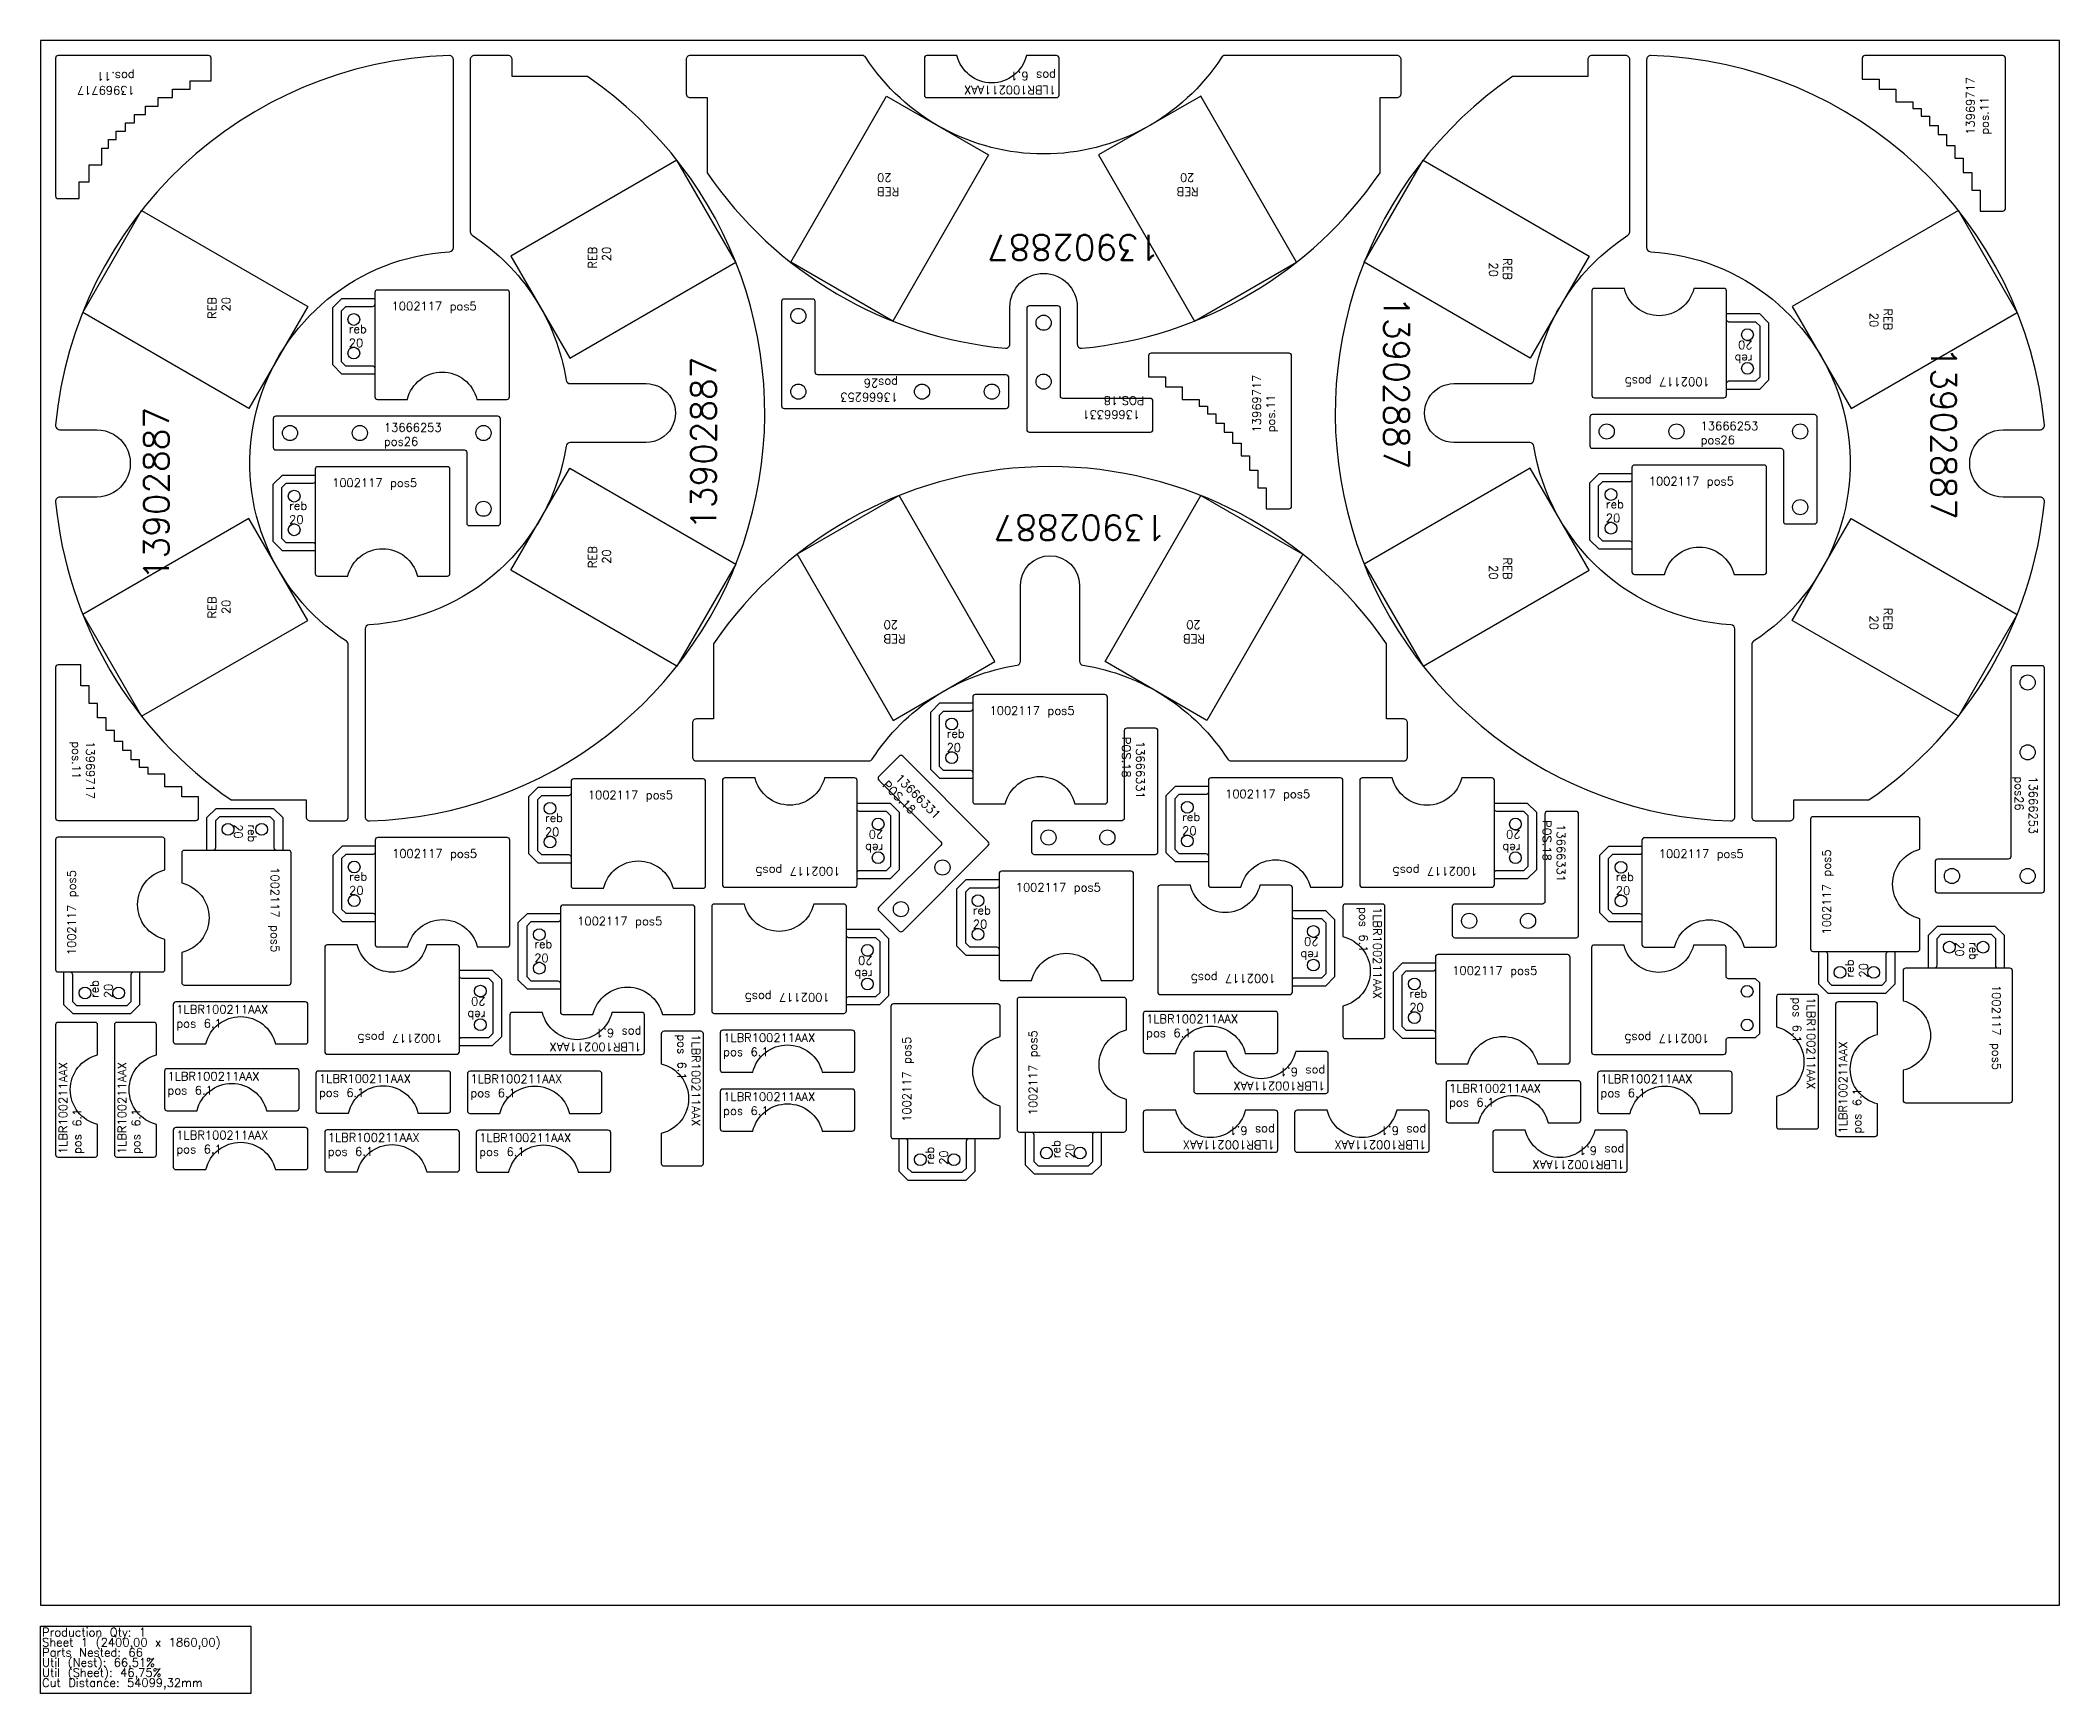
# Model space of a CAD drawing. Header units: millimetres. Extents: x 0 to 2400, y -105 to 1860.
import ezdxf

# ---------------------------------------------------------------- set-up
doc = ezdxf.new("R2010")
doc.units = ezdxf.units.MM
for name, color, linetype in [('1002117', 7, 'Continuous'), ('13666253v0', 7, 'Continuous'), ('13666331v0', 7, 'Continuous'), ('13902887', 7, 'Continuous'), ('13969717', 7, 'Continuous'), ('1LBR100211AAX', 7, 'Continuous'), ('Rebaixo', 6, 'Continuous'), ('sheet', 24, 'Continuous'), ('Stats', 7, 'Continuous'), ('Texto', 7, 'Continuous')]:
    doc.layers.add(name, color=color, linetype=linetype)
doc.styles.get("Standard").update_dxf_attribs({"font": 'txt.shx'})

msp = doc.modelspace()

# ---------------------------------------------------------------- linework, layer by layer
at = {"layer": '1002117', "color": 3}
for points in [[(554.5, 1433.3, 0.414214), (557.5, 1436.3), (557.5, 1560.3, 0.414214), (554.5, 1563.3), (400.5, 1563.3, 0.414214), (397.5, 1560.3), (397.5, 1546.3, -0.414214), (394.5, 1543.3), (362.5, 1543.3), (357.5, 1538.3), (357.5, 1478.3), (362.5, 1473.3), (394.5, 1473.3, -0.414214), (397.5, 1470.3), (397.5, 1436.3, 0.414214), (400.5, 1433.3), (436.2, 1433.3, -0.786796), (518.8, 1433.3)], [(1847, 1565.2, 0.414214), (1844, 1562.2), (1844, 1438.2, 0.414214), (1847, 1435.2), (2001, 1435.2, 0.414214), (2004, 1438.2), (2004, 1452.2, -0.414214), (2007, 1455.2), (2039, 1455.2), (2044, 1460.2), (2044, 1520.2), (2039, 1525.2), (2007, 1525.2, -0.414214), (2004, 1528.2), (2004, 1562.2, 0.414214), (2001, 1565.2), (1965.3, 1565.2, -0.786796), (1882.7, 1565.2)], [(483.7, 1223.3, 0.414214), (486.7, 1226.3), (486.7, 1350.3, 0.414214), (483.7, 1353.3), (329.7, 1353.3, 0.414214), (326.7, 1350.3), (326.7, 1336.3, -0.414214), (323.7, 1333.3), (291.7, 1333.3), (286.7, 1328.3), (286.7, 1268.3), (291.7, 1263.3), (323.7, 1263.3, -0.414214), (326.7, 1260.3), (326.7, 1226.3, 0.414214), (329.7, 1223.3), (365.4, 1223.3, -0.786796), (448.1, 1223.3)], [(2048.7, 1225.2, 0.414214), (2051.7, 1228.2), (2051.7, 1352.2, 0.414214), (2048.7, 1355.2), (1894.7, 1355.2, 0.414214), (1891.7, 1352.2), (1891.7, 1338.2, -0.414214), (1888.7, 1335.2), (1856.7, 1335.2), (1851.7, 1330.2), (1851.7, 1270.2), (1856.7, 1265.2), (1888.7, 1265.2, -0.414214), (1891.7, 1262.2), (1891.7, 1228.2, 0.414214), (1894.7, 1225.2), (1930.4, 1225.2, -0.786796), (2013, 1225.2)], [(1265.2, 952.5, 0.414214), (1268.2, 955.5), (1268.2, 1079.5, 0.414214), (1265.2, 1082.5), (1111.2, 1082.5, 0.414214), (1108.2, 1079.5), (1108.2, 1065.5, -0.414214), (1105.2, 1062.5), (1073.2, 1062.5), (1068.2, 1057.5), (1068.2, 997.5), (1073.2, 992.5), (1105.2, 992.5, -0.414214), (1108.2, 989.5), (1108.2, 955.5, 0.414214), (1111.2, 952.5), (1146.8, 952.5, -0.786796), (1229.5, 952.5)], [(787.7, 852.2, 0.414214), (790.7, 855.2), (790.7, 979.2, 0.414214), (787.7, 982.2), (633.7, 982.2, 0.414214), (630.7, 979.2), (630.7, 965.2, -0.414214), (627.7, 962.2), (595.7, 962.2), (590.7, 957.2), (590.7, 897.2), (595.7, 892.2), (627.7, 892.2, -0.414214), (630.7, 889.2), (630.7, 855.2, 0.414214), (633.7, 852.2), (669.4, 852.2, -0.786796), (752, 852.2)], [(813.7, 983.5, 0.414214), (810.7, 980.5), (810.7, 856.5, 0.414214), (813.7, 853.5), (967.7, 853.5, 0.414214), (970.7, 856.5), (970.7, 870.5, -0.414214), (973.7, 873.5), (1005.7, 873.5), (1010.7, 878.5), (1010.7, 938.5), (1005.7, 943.5), (973.7, 943.5, -0.414214), (970.7, 946.5), (970.7, 980.5, 0.414214), (967.7, 983.5), (932, 983.5, -0.786796), (849.4, 983.5)], [(1545.2, 853.5, 0.414214), (1548.2, 856.5), (1548.2, 980.5, 0.414214), (1545.2, 983.5), (1391.2, 983.5, 0.414214), (1388.2, 980.5), (1388.2, 966.5, -0.414214), (1385.2, 963.5), (1353.2, 963.5), (1348.2, 958.5), (1348.2, 898.5), (1353.2, 893.5), (1385.2, 893.5, -0.414214), (1388.2, 890.5), (1388.2, 856.5, 0.414214), (1391.2, 853.5), (1426.8, 853.5, -0.786796), (1509.5, 853.5)], [(1571.2, 983.5, 0.414214), (1568.2, 980.5), (1568.2, 856.5, 0.414214), (1571.2, 853.5), (1725.2, 853.5, 0.414214), (1728.2, 856.5), (1728.2, 870.5, -0.414214), (1731.2, 873.5), (1763.2, 873.5), (1768.2, 878.5), (1768.2, 938.5), (1763.2, 943.5), (1731.2, 943.5, -0.414214), (1728.2, 946.5), (1728.2, 980.5, 0.414214), (1725.2, 983.5), (1689.5, 983.5, -0.786796), (1606.8, 983.5)], [(168, 740.2, 0.414214), (171, 737.2), (295, 737.2, 0.414214), (298, 740.2), (298, 894.2, 0.414214), (295, 897.2), (281, 897.2, -0.414214), (278, 900.2), (278, 932.2), (273, 937.2), (213, 937.2), (208, 932.2), (208, 900.2, -0.414214), (205, 897.2), (171, 897.2, 0.414214), (168, 894.2), (168, 858.5, -0.786796), (168, 775.9)], [(2234, 934.2, 0.414214), (2231, 937.2), (2107, 937.2, 0.414214), (2104, 934.2), (2104, 780.2, 0.414214), (2107, 777.2), (2121, 777.2, -0.414214), (2124, 774.2), (2124, 742.2), (2129, 737.2), (2189, 737.2), (2194, 742.2), (2194, 774.2, -0.414214), (2197, 777.2), (2231, 777.2, 0.414214), (2234, 780.2), (2234, 815.9, -0.786796), (2234, 898.5)], [(148, 909.8, 0.414214), (145, 912.8), (21, 912.8, 0.414214), (18, 909.8), (18, 755.8, 0.414214), (21, 752.8), (35, 752.8, -0.414214), (38, 749.8), (38, 717.8), (43, 712.8), (103, 712.8), (108, 717.8), (108, 749.8, -0.414214), (111, 752.8), (145, 752.8, 0.414214), (148, 755.8), (148, 791.5, -0.786796), (148, 874.1)], [(555, 782.5, 0.414214), (558, 785.5), (558, 909.5, 0.414214), (555, 912.5), (401, 912.5, 0.414214), (398, 909.5), (398, 895.5, -0.414214), (395, 892.5), (363, 892.5), (358, 887.5), (358, 827.5), (363, 822.5), (395, 822.5, -0.414214), (398, 819.5), (398, 785.5, 0.414214), (401, 782.5), (436.7, 782.5, -0.786796), (519.3, 782.5)], [(2060.6, 782.2, 0.414214), (2063.6, 785.2), (2063.6, 909.2, 0.414214), (2060.6, 912.2), (1906.6, 912.2, 0.414214), (1903.6, 909.2), (1903.6, 895.2, -0.414214), (1900.6, 892.2), (1868.6, 892.2), (1863.6, 887.2), (1863.6, 827.2), (1868.6, 822.2), (1900.6, 822.2, -0.414214), (1903.6, 819.2), (1903.6, 785.2, 0.414214), (1906.6, 782.2), (1942.3, 782.2, -0.786796), (2024.9, 782.2)], [(1296.4, 742.5, 0.414214), (1299.4, 745.5), (1299.4, 869.5, 0.414214), (1296.4, 872.5), (1142.4, 872.5, 0.414214), (1139.4, 869.5), (1139.4, 855.5, -0.414214), (1136.4, 852.5), (1104.4, 852.5), (1099.4, 847.5), (1099.4, 787.5), (1104.4, 782.5), (1136.4, 782.5, -0.414214), (1139.4, 779.5), (1139.4, 745.5, 0.414214), (1142.4, 742.5), (1178.1, 742.5, -0.786796), (1260.7, 742.5)], [(1331.1, 855.9, 0.414214), (1328.1, 852.9), (1328.1, 728.9, 0.414214), (1331.1, 725.9), (1485.1, 725.9, 0.414214), (1488.1, 728.9), (1488.1, 742.9, -0.414214), (1491.1, 745.9), (1523.1, 745.9), (1528.1, 750.9), (1528.1, 810.9), (1523.1, 815.9), (1491.1, 815.9, -0.414214), (1488.1, 818.9), (1488.1, 852.9, 0.414214), (1485.1, 855.9), (1449.5, 855.9, -0.786796), (1366.8, 855.9)], [(775, 702.2, 0.414214), (778, 705.2), (778, 829.2, 0.414214), (775, 832.2), (621, 832.2, 0.414214), (618, 829.2), (618, 815.2, -0.414214), (615, 812.2), (583, 812.2), (578, 807.2), (578, 747.2), (583, 742.2), (615, 742.2, -0.414214), (618, 739.2), (618, 705.2, 0.414214), (621, 702.2), (656.7, 702.2, -0.786796), (739.3, 702.2)], [(801, 833.5, 0.414214), (798, 830.5), (798, 706.5, 0.414214), (801, 703.5), (955, 703.5, 0.414214), (958, 706.5), (958, 720.5, -0.414214), (961, 723.5), (993, 723.5), (998, 728.5), (998, 788.5), (993, 793.5), (961, 793.5, -0.414214), (958, 796.5), (958, 830.5, 0.414214), (955, 833.5), (919.3, 833.5, -0.786796), (836.7, 833.5)], [(2214, 600.2, 0.414214), (2217, 597.2), (2341, 597.2, 0.414214), (2344, 600.2), (2344, 754.2, 0.414214), (2341, 757.2), (2327, 757.2, -0.414214), (2324, 760.2), (2324, 792.2), (2319, 797.2), (2259, 797.2), (2254, 792.2), (2254, 760.2, -0.414214), (2251, 757.2), (2217, 757.2, 0.414214), (2214, 754.2), (2214, 718.5, -0.786796), (2214, 635.9)], [(341, 785, 0.414214), (338, 782), (338, 658, 0.414214), (341, 655), (495, 655, 0.414214), (498, 658), (498, 672, -0.414214), (501, 675), (533, 675), (538, 680), (538, 740), (533, 745), (501, 745, -0.414214), (498, 748), (498, 782, 0.414214), (495, 785), (459.3, 785, -0.786796), (376.7, 785)], [(1815.1, 643.5, 0.414214), (1818.1, 646.5), (1818.1, 770.5, 0.414214), (1815.1, 773.5), (1661.1, 773.5, 0.414214), (1658.1, 770.5), (1658.1, 756.5, -0.414214), (1655.1, 753.5), (1623.1, 753.5), (1618.1, 748.5), (1618.1, 688.5), (1623.1, 683.5), (1655.1, 683.5, -0.414214), (1658.1, 680.5), (1658.1, 646.5, 0.414214), (1661.1, 643.5), (1696.8, 643.5, -0.786796), (1779.5, 643.5)], [(1846.6, 784.7, 0.414214), (1843.6, 781.7), (1843.6, 657.7, 0.414214), (1846.6, 654.7), (2000.6, 654.7, 0.414214), (2003.6, 657.7), (2003.6, 671.7, -0.414214), (2006.6, 674.7), (2038.6, 674.7), (2043.6, 679.7), (2043.6, 739.7), (2038.6, 744.7), (2006.6, 744.7, -0.414214), (2003.6, 747.7), (2003.6, 781.7, 0.414214), (2000.6, 784.7), (1964.9, 784.7, -0.786796), (1882.3, 784.7)], [(1290.8, 719.5, 0.414214), (1287.8, 722.5), (1163.8, 722.5, 0.414214), (1160.8, 719.5), (1160.8, 565.5, 0.414214), (1163.8, 562.5), (1177.8, 562.5, -0.414214), (1180.8, 559.5), (1180.8, 527.5), (1185.8, 522.5), (1245.8, 522.5), (1250.8, 527.5), (1250.8, 559.5, -0.414214), (1253.8, 562.5), (1287.8, 562.5, 0.414214), (1290.8, 565.5), (1290.8, 601.2, -0.786796), (1290.8, 683.8)], [(1140.8, 711.7, 0.414214), (1137.8, 714.7), (1013.8, 714.7, 0.414214), (1010.8, 711.7), (1010.8, 557.7, 0.414214), (1013.8, 554.7), (1027.8, 554.7, -0.414214), (1030.8, 551.7), (1030.8, 519.7), (1035.8, 514.7), (1095.8, 514.7), (1100.8, 519.7), (1100.8, 551.7, -0.414214), (1103.8, 554.7), (1137.8, 554.7, 0.414214), (1140.8, 557.7), (1140.8, 593.4, -0.786796), (1140.8, 676)]]:
    msp.add_lwpolyline(points, format="xyb", close=True, dxfattribs=at)
for centre in [(372.5, 1528.3), (2029, 1510.2), (372.5, 1488.3), (2029, 1470.2), (301.7, 1318.3), (1866.7, 1320.2), (301.7, 1278.3), (1866.7, 1280.2), (1083.2, 1047.5), (1083.2, 1007.5), (605.7, 947.2), (1363.2, 948.5), (223, 922.2), (263, 922.2), (605.7, 907.2), (995.7, 928.5), (1363.2, 908.5), (1753.2, 928.5), (995.7, 888.5), (1753.2, 888.5), (373, 877.5), (1878.6, 877.2), (373, 837.5), (1114.4, 837.5), (1878.6, 837.2), (593, 797.2), (1114.4, 797.5), (1513.1, 800.9), (983, 778.5), (2269, 782.2), (2309, 782.2), (593, 757.2), (983, 738.5), (1513.1, 760.9), (1633.1, 738.5), (2139, 752.2), (2179, 752.2), (53, 727.8), (93, 727.8), (523, 730), (2028.6, 729.7), (523, 690), (1633.1, 698.5), (2028.6, 689.7), (1045.8, 529.7), (1085.8, 529.7), (1195.8, 537.5), (1235.8, 537.5)]:
    msp.add_circle(centre, 7, dxfattribs=at)
at = {"layer": '13666253v0', "color": 2}
for points in [[(923.9, 1462.5, -0.414214), (920.9, 1465.5), (920.9, 1549.5, 0.414214), (917.9, 1552.5), (883.9, 1552.5, 0.414214), (880.9, 1549.5), (880.9, 1425.5, 0.414214), (883.9, 1422.5), (1147.9, 1422.5, 0.414214), (1150.9, 1425.5), (1150.9, 1459.5, 0.414214), (1147.9, 1462.5)], [(503.7, 1373.3, -0.414214), (506.7, 1370.3), (506.7, 1286.3, 0.414214), (509.7, 1283.3), (543.7, 1283.3, 0.414214), (546.7, 1286.3), (546.7, 1410.3, 0.414214), (543.7, 1413.3), (279.7, 1413.3, 0.414214), (276.7, 1410.3), (276.7, 1376.3, 0.414214), (279.7, 1373.3)], [(2068.7, 1375.2, -0.414214), (2071.7, 1372.2), (2071.7, 1288.2, 0.414214), (2074.7, 1285.2), (2108.7, 1285.2, 0.414214), (2111.7, 1288.2), (2111.7, 1412.2, 0.414214), (2108.7, 1415.2), (1844.7, 1415.2, 0.414214), (1841.7, 1412.2), (1841.7, 1378.2, 0.414214), (1844.7, 1375.2)], [(2342, 889.8, -0.414214), (2339, 886.8), (2255, 886.8, 0.414214), (2252, 883.8), (2252, 849.8, 0.414214), (2255, 846.8), (2379, 846.8, 0.414214), (2382, 849.8), (2382, 1113.8, 0.414214), (2379, 1116.8), (2345, 1116.8, 0.414214), (2342, 1113.8)]]:
    msp.add_lwpolyline(points, format="xyb", close=True, dxfattribs=at)
for centre in [(900.9, 1532.5), (900.9, 1442.5), (1047.9, 1442.5), (1130.9, 1442.5), (296.7, 1393.3), (379.7, 1393.3), (526.7, 1393.3), (1861.7, 1395.2), (1944.7, 1395.2), (2091.7, 1395.2), (526.7, 1303.3), (2091.7, 1305.2), (2362, 1096.8), (2362, 1013.8), (2272, 866.8), (2362, 866.8)]:
    msp.add_circle(centre, 9, dxfattribs=at)
at = {"layer": '13666331v0', "color": 2}
for points in [[(1322.4, 1397.4), (1322.4, 1431.4, 0.414214), (1319.4, 1434.4), (1215.4, 1434.4, -0.414214), (1212.4, 1437.4), (1212.4, 1541.4, 0.414214), (1209.4, 1544.4), (1175.4, 1544.4, 0.414214), (1172.4, 1541.4), (1172.4, 1397.4, 0.414214), (1175.4, 1394.4), (1319.4, 1394.4, 0.414214)], [(1325.2, 1042.5), (1291.2, 1042.5, 0.414214), (1288.2, 1039.5), (1288.2, 935.5, -0.414214), (1285.2, 932.5), (1181.2, 932.5, 0.414214), (1178.2, 929.5), (1178.2, 895.5, 0.414214), (1181.2, 892.5), (1325.2, 892.5, 0.414214), (1328.2, 895.5), (1328.2, 1039.5, 0.414214)], [(1020.7, 1009.2), (996.6, 985.1, 0.414214), (996.6, 980.9), (1070.2, 907.3, -0.414214), (1070.2, 903.1), (996.6, 829.6, 0.414214), (996.6, 825.3), (1020.7, 801.3, 0.414214), (1024.9, 801.3), (1126.7, 903.1, 0.414214), (1126.7, 907.3), (1024.9, 1009.2, 0.414214)], [(1825.2, 943.5), (1791.2, 943.5, 0.414214), (1788.2, 940.5), (1788.2, 836.5, -0.414214), (1785.2, 833.5), (1681.2, 833.5, 0.414214), (1678.2, 830.5), (1678.2, 796.5, 0.414214), (1681.2, 793.5), (1825.2, 793.5, 0.414214), (1828.2, 796.5), (1828.2, 940.5, 0.414214)]]:
    msp.add_lwpolyline(points, format="xyb", close=True, dxfattribs=at)
for centre in [(1192.4, 1524.4), (1192.4, 1454.4), (1198.2, 912.5), (1268.2, 912.5), (1072.3, 876.9), (1022.8, 827.4), (1698.2, 813.5), (1768.2, 813.5)]:
    msp.add_circle(centre, 9, dxfattribs=at)
at = {"layer": '13902887', "color": 6}
for points in [[(360.9, 932.2, 0.414214), (365.9, 937.2), (365.9, 1141.7, 0.253933), (363.7, 1145.9, -0.724189), (486.2, 1608.8, 0.397211), (490.9, 1613.8), (490.9, 1837, 0.423398), (485.8, 1842, 0.378017), (18.1, 1402.7, 0.441988), (23.1, 1397.2), (66.9, 1397.2, -1.000001), (66.9, 1317.2), (23.1, 1317.2, 0.441988), (18.1, 1311.7, 0.222533), (226.7, 957.2), (315.9, 957.2), (315.9, 937.2, 0.414214), (320.9, 932.2)], [(513.2, 1628.3, -0.212733), (624.9, 1456.2, 0.369147), (629.8, 1452), (719.9, 1452, -1.000004), (719.9, 1382), (629.8, 1382, 0.369147), (624.9, 1377.8, -0.352646), (390.7, 1165.4, 0.397211), (385.9, 1160.4), (385.9, 937.2, 0.423398), (391.1, 932.2, 0.725021), (650.2, 1817), (560.9, 1817), (560.9, 1837, 0.414214), (555.9, 1842), (515.9, 1842, 0.414214), (510.9, 1837), (510.9, 1632.5, 0.253933)], [(1152.4, 1543, -0.999998), (1232.4, 1543), (1232.4, 1499.1, 0.441988), (1237.9, 1494.1, 0.222533), (1592.4, 1702.7), (1592.4, 1792), (1612.4, 1792, 0.414214), (1617.4, 1797), (1617.4, 1837, 0.414214), (1612.4, 1842), (1408, 1842, 0.253933), (1403.8, 1839.7, -0.542872), (981.1, 1839.7, 0.253933), (976.9, 1842), (772.4, 1842, 0.414214), (767.4, 1837), (767.4, 1797, 0.414214), (772.4, 1792), (792.4, 1792), (792.4, 1702.7, 0.222533), (1147, 1494.1, 0.441988), (1152.4, 1499.1)], [(1886.8, 1628.3, 0.253933), (1889.1, 1632.5), (1889.1, 1837, 0.414214), (1884.1, 1842), (1844.1, 1842, 0.414214), (1839.1, 1837), (1839.1, 1817), (1749.8, 1817, 0.725021), (2008.9, 932.2, 0.423398), (2014.1, 937.2), (2014.1, 1160.4, 0.397211), (2009.3, 1165.4, -0.352646), (1775.1, 1377.8, 0.369147), (1770.2, 1382), (1680.1, 1382, -1.000001), (1680.1, 1452), (1770.2, 1452, 0.369147), (1775.1, 1456.2, -0.212733)], [(2039.1, 932.2), (2079.1, 932.2, 0.414214), (2084.1, 937.2), (2084.1, 957.2), (2173.3, 957.2, 0.222533), (2381.9, 1311.7, 0.441988), (2376.9, 1317.2), (2333.1, 1317.2, -1.000003), (2333.1, 1397.2), (2376.9, 1397.2, 0.441988), (2381.9, 1402.7, 0.378017), (1914.2, 1842, 0.423398), (1909.1, 1837), (1909.1, 1613.8, 0.397211), (1913.8, 1608.8, -0.724189), (2036.3, 1145.9, 0.253933), (2034.1, 1141.7), (2034.1, 937.2, 0.414214)], [(1239.2, 1117.4, -0.212733), (1411.3, 1005.7, 0.253933), (1415.5, 1003.5), (1620, 1003.5, 0.414214), (1625, 1008.5), (1625, 1048.5, 0.414214), (1620, 1053.5), (1600, 1053.5), (1600, 1142.7, 0.526821), (800, 1142.7), (800, 1053.5), (780, 1053.5, 0.414214), (775, 1048.5), (775, 1008.5, 0.414214), (780, 1003.5), (984.5, 1003.5, 0.253933), (988.7, 1005.7, -0.212733), (1160.8, 1117.4, 0.369147), (1165, 1122.3), (1165, 1212.5, -0.999998), (1235, 1212.5), (1235, 1122.3, 0.369147)]]:
    msp.add_lwpolyline(points, format="xyb", close=True, dxfattribs=at)
at = {"layer": '13969717', "color": 2}
for points in [[(203, 1839, 0.414214), (200, 1842), (21, 1842, 0.414214), (18, 1839), (18, 1675, 0.414214), (21, 1672), (46, 1672), (46, 1692), (58, 1692), (58, 1712), (73, 1712), (73, 1732), (81, 1732), (81, 1742), (90, 1742), (90, 1752), (101, 1752), (101, 1762), (112, 1762), (112, 1772), (125, 1772), (125, 1782), (140, 1782), (140, 1792), (157, 1792), (157, 1802), (178, 1802), (178, 1812), (203, 1812)], [(2332.5, 1657, 0.414214), (2335.5, 1660), (2335.5, 1839, 0.414214), (2332.5, 1842), (2168.5, 1842, 0.414214), (2165.5, 1839), (2165.5, 1814), (2185.5, 1814), (2185.5, 1802), (2205.5, 1802), (2205.5, 1787), (2225.5, 1787), (2225.5, 1779), (2235.5, 1779), (2235.5, 1770), (2245.5, 1770), (2245.5, 1759), (2255.5, 1759), (2255.5, 1748), (2265.5, 1748), (2265.5, 1735), (2275.5, 1735), (2275.5, 1720), (2285.5, 1720), (2285.5, 1703), (2295.5, 1703), (2295.5, 1682), (2305.5, 1682), (2305.5, 1657)], [(1484.1, 1303.2, 0.414214), (1487.1, 1306.2), (1487.1, 1485.2, 0.414214), (1484.1, 1488.2), (1320.1, 1488.2, 0.414214), (1317.1, 1485.2), (1317.1, 1460.2), (1337.1, 1460.2), (1337.1, 1448.2), (1357.1, 1448.2), (1357.1, 1433.2), (1377.1, 1433.2), (1377.1, 1425.2), (1387.1, 1425.2), (1387.1, 1416.2), (1397.1, 1416.2), (1397.1, 1405.2), (1407.1, 1405.2), (1407.1, 1394.2), (1417.1, 1394.2), (1417.1, 1381.2), (1427.1, 1381.2), (1427.1, 1366.2), (1437.1, 1366.2), (1437.1, 1349.2), (1447.1, 1349.2), (1447.1, 1328.2), (1457.1, 1328.2), (1457.1, 1303.2)], [(21, 1117.8, 0.414214), (18, 1114.8), (18, 935.8, 0.414214), (21, 932.8), (185, 932.8, 0.414214), (188, 935.8), (188, 960.8), (168, 960.8), (168, 972.8), (148, 972.8), (148, 987.8), (128, 987.8), (128, 995.8), (118, 995.8), (118, 1004.8), (108, 1004.8), (108, 1015.8), (98, 1015.8), (98, 1026.8), (88, 1026.8), (88, 1039.8), (78, 1039.8), (78, 1054.8), (68, 1054.8), (68, 1071.8), (58, 1071.8), (58, 1092.8), (48, 1092.8), (48, 1117.8)]]:
    msp.add_lwpolyline(points, format="xyb", close=True, dxfattribs=at)
at = {"layer": '1LBR100211AAX', "color": 2}
for points in [[(1210.7, 1795), (1210.7, 1839, 0.414214), (1207.7, 1842), (1172, 1842, -0.786796), (1089.4, 1842), (1053.7, 1842, 0.414214), (1050.7, 1839), (1050.7, 1795, 0.414214), (1053.7, 1792), (1207.7, 1792, 0.414214)], [(1595.1, 833.5), (1551.1, 833.5, 0.414214), (1548.1, 830.5), (1548.1, 794.8, -0.786796), (1548.1, 712.2), (1548.1, 676.5, 0.414214), (1551.1, 673.5), (1595.1, 673.5, 0.414214), (1598.1, 676.5), (1598.1, 830.5, 0.414214)], [(2110.6, 726.1), (2066.6, 726.1, 0.414214), (2063.6, 723.1), (2063.6, 687.4, -0.786796), (2063.6, 604.8), (2063.6, 569.1, 0.414214), (2066.6, 566.1), (2110.6, 566.1, 0.414214), (2113.6, 569.1), (2113.6, 723.1, 0.414214)], [(158, 714.2), (158, 670.2, 0.414214), (161, 667.2), (196.7, 667.2, -0.786796), (279.3, 667.2), (315, 667.2, 0.414214), (318, 670.2), (318, 714.2, 0.414214), (315, 717.2), (161, 717.2, 0.414214)], [(718, 657.7), (718, 701.7, 0.414214), (715, 704.7), (679.3, 704.7, -0.786796), (596.7, 704.7), (561, 704.7, 0.414214), (558, 701.7), (558, 657.7, 0.414214), (561, 654.7), (715, 654.7, 0.414214)], [(1310.8, 702.9), (1310.8, 658.9, 0.414214), (1313.8, 655.9), (1349.5, 655.9, -0.786796), (1432.1, 655.9), (1467.8, 655.9, 0.414214), (1470.8, 658.9), (1470.8, 702.9, 0.414214), (1467.8, 705.9), (1313.8, 705.9, 0.414214)], [(2136.6, 557.2), (2180.6, 557.2, 0.414214), (2183.6, 560.2), (2183.6, 595.9, -0.786796), (2183.6, 678.5), (2183.6, 714.2, 0.414214), (2180.6, 717.2), (2136.6, 717.2, 0.414214), (2133.6, 714.2), (2133.6, 560.2, 0.414214)], [(21, 532.8), (65, 532.8, 0.414214), (68, 535.8), (68, 571.5, -0.786796), (68, 654.1), (68, 689.8, 0.414214), (65, 692.8), (21, 692.8, 0.414214), (18, 689.8), (18, 535.8, 0.414214)], [(91, 532.8), (135, 532.8, 0.414214), (138, 535.8), (138, 571.5, -0.786796), (138, 654.1), (138, 689.8, 0.414214), (135, 692.8), (91, 692.8, 0.414214), (88, 689.8), (88, 535.8, 0.414214)], [(785, 682.2), (741, 682.2, 0.414214), (738, 679.2), (738, 643.5, -0.786796), (738, 560.9), (738, 525.2, 0.414214), (741, 522.2), (785, 522.2, 0.414214), (788, 525.2), (788, 679.2, 0.414214)], [(808, 680.5), (808, 636.5, 0.414214), (811, 633.5), (846.7, 633.5, -0.786796), (929.3, 633.5), (965, 633.5, 0.414214), (968, 636.5), (968, 680.5, 0.414214), (965, 683.5), (811, 683.5, 0.414214)], [(1530.8, 611.4), (1530.8, 655.4, 0.414214), (1527.8, 658.4), (1492.1, 658.4, -0.786796), (1409.5, 658.4), (1373.8, 658.4, 0.414214), (1370.8, 655.4), (1370.8, 611.4, 0.414214), (1373.8, 608.4), (1527.8, 608.4, 0.414214)], [(147.5, 634.8), (147.5, 590.8, 0.414214), (150.5, 587.8), (186.2, 587.8, -0.786796), (268.8, 587.8), (304.5, 587.8, 0.414214), (307.5, 590.8), (307.5, 634.8, 0.414214), (304.5, 637.8), (150.5, 637.8, 0.414214)], [(327.5, 632), (327.5, 588, 0.414214), (330.5, 585), (366.2, 585, -0.786796), (448.8, 585), (484.5, 585, 0.414214), (487.5, 588), (487.5, 632, 0.414214), (484.5, 635), (330.5, 635, 0.414214)], [(507.5, 631.7), (507.5, 587.7, 0.414214), (510.5, 584.7), (546.2, 584.7, -0.786796), (628.8, 584.7), (664.5, 584.7, 0.414214), (667.5, 587.7), (667.5, 631.7, 0.414214), (664.5, 634.7), (510.5, 634.7, 0.414214)], [(1850.8, 631.7), (1850.8, 587.7, 0.414214), (1853.8, 584.7), (1889.5, 584.7, -0.786796), (1972.1, 584.7), (2007.8, 584.7, 0.414214), (2010.8, 587.7), (2010.8, 631.7, 0.414214), (2007.8, 634.7), (1853.8, 634.7, 0.414214)], [(808, 610.5), (808, 566.5, 0.414214), (811, 563.5), (846.7, 563.5, -0.786796), (929.3, 563.5), (965, 563.5, 0.414214), (968, 566.5), (968, 610.5, 0.414214), (965, 613.5), (811, 613.5, 0.414214)], [(1670.8, 620.5), (1670.8, 576.5, 0.414214), (1673.8, 573.5), (1709.5, 573.5, -0.786796), (1792.1, 573.5), (1827.8, 573.5, 0.414214), (1830.8, 576.5), (1830.8, 620.5, 0.414214), (1827.8, 623.5), (1673.8, 623.5, 0.414214)], [(1470.8, 541.4), (1470.8, 585.4, 0.414214), (1467.8, 588.4), (1432.1, 588.4, -0.786796), (1349.5, 588.4), (1313.8, 588.4, 0.414214), (1310.8, 585.4), (1310.8, 541.4, 0.414214), (1313.8, 538.4), (1467.8, 538.4, 0.414214)], [(1650.8, 541.4), (1650.8, 585.4, 0.414214), (1647.8, 588.4), (1612.1, 588.4, -0.786796), (1529.5, 588.4), (1493.8, 588.4, 0.414214), (1490.8, 585.4), (1490.8, 541.4, 0.414214), (1493.8, 538.4), (1647.8, 538.4, 0.414214)], [(158, 564.8), (158, 520.8, 0.414214), (161, 517.8), (196.7, 517.8, -0.786796), (279.3, 517.8), (315, 517.8, 0.414214), (318, 520.8), (318, 564.8, 0.414214), (315, 567.8), (161, 567.8, 0.414214)], [(338, 562), (338, 518, 0.414214), (341, 515), (376.7, 515, -0.786796), (459.3, 515), (495, 515, 0.414214), (498, 518), (498, 562, 0.414214), (495, 565), (341, 565, 0.414214)], [(518, 561.7), (518, 517.7, 0.414214), (521, 514.7), (556.7, 514.7, -0.786796), (639.3, 514.7), (675, 514.7, 0.414214), (678, 517.7), (678, 561.7, 0.414214), (675, 564.7), (521, 564.7, 0.414214)], [(1886.2, 517.7), (1886.2, 561.7, 0.414214), (1883.2, 564.7), (1847.6, 564.7, -0.786796), (1764.9, 564.7), (1729.2, 564.7, 0.414214), (1726.2, 561.7), (1726.2, 517.7, 0.414214), (1729.2, 514.7), (1883.2, 514.7, 0.414214)]]:
    msp.add_lwpolyline(points, format="xyb", close=True, dxfattribs=at)
at = {"layer": 'Rebaixo', "color": 6}
for points in [[(1013.1, 1526.3), (891.8, 1596.3), (1005.8, 1793.8), (1127.1, 1723.8)], [(1371.8, 1526.3), (1493.1, 1596.3), (1379.1, 1793.8), (1257.8, 1723.8)], [(826.6, 1596.4), (756.6, 1717.6), (559.2, 1603.6), (629.2, 1482.4)], [(1573.4, 1596.4), (1643.4, 1717.6), (1840.8, 1603.6), (1770.8, 1482.4)], [(50.3, 1536.6), (120.3, 1657.8), (317.7, 1543.8), (247.7, 1422.6)], [(2349.7, 1536.6), (2279.7, 1657.8), (2082.3, 1543.8), (2152.3, 1422.6)], [(826.6, 1237.6), (756.6, 1116.4), (559.2, 1230.4), (629.2, 1351.6)], [(1573.4, 1237.6), (1643.4, 1116.4), (1840.8, 1230.4), (1770.8, 1351.6)], [(1020.6, 1319.2), (899.4, 1249.2), (1013.4, 1051.7), (1134.6, 1121.7)], [(1379.4, 1319.2), (1500.6, 1249.2), (1386.6, 1051.7), (1265.4, 1121.7)], [(50.3, 1177.8), (120.3, 1056.6), (317.7, 1170.6), (247.7, 1291.8)], [(2349.7, 1177.8), (2279.7, 1056.6), (2082.3, 1170.6), (2152.3, 1291.8)]]:
    msp.add_lwpolyline(points, close=True, dxfattribs=at)
at = {"layer": 'Rebaixo', "color": 3}
for points in [[(397.5, 1463.3), (358.4, 1463.3), (347.5, 1474.2), (347.5, 1542.4), (358.4, 1553.3), (397.5, 1553.3)], [(2004, 1535.2), (2043.2, 1535.2), (2054, 1524.3), (2054, 1456), (2043.2, 1445.2), (2004, 1445.2)], [(1891.7, 1255.2), (1852.6, 1255.2), (1841.7, 1266), (1841.7, 1334.3), (1852.6, 1345.2), (1891.7, 1345.2)], [(326.7, 1253.3), (287.6, 1253.3), (276.7, 1264.2), (276.7, 1332.4), (287.6, 1343.3), (326.7, 1343.3)], [(1108.2, 982.5), (1069, 982.5), (1058.2, 993.3), (1058.2, 1061.6), (1069, 1072.5), (1108.2, 1072.5)], [(630.7, 882.2), (591.6, 882.2), (580.7, 893.1), (580.7, 961.4), (591.6, 972.2), (630.7, 972.2)], [(1388.2, 883.5), (1349, 883.5), (1338.2, 894.3), (1338.2, 962.6), (1349, 973.5), (1388.2, 973.5)], [(198, 897.2), (198, 936.4), (208.9, 947.2), (277.1, 947.2), (288, 936.4), (288, 897.2)], [(970.7, 953.5), (1009.9, 953.5), (1020.7, 942.6), (1020.7, 874.3), (1009.9, 863.5), (970.7, 863.5)], [(1728.2, 953.5), (1767.3, 953.5), (1778.2, 942.6), (1778.2, 874.3), (1767.3, 863.5), (1728.2, 863.5)], [(398, 812.5), (358.9, 812.5), (348, 823.4), (348, 891.7), (358.9, 902.5), (398, 902.5)], [(1903.6, 812.2), (1864.4, 812.2), (1853.6, 823.1), (1853.6, 891.4), (1864.4, 902.2), (1903.6, 902.2)], [(1139.4, 772.5), (1100.2, 772.5), (1089.4, 783.3), (1089.4, 851.6), (1100.2, 862.5), (1139.4, 862.5)], [(618, 732.2), (578.9, 732.2), (568, 743.1), (568, 811.4), (578.9, 822.2), (618, 822.2)], [(1488.1, 825.9), (1527.3, 825.9), (1538.1, 815.1), (1538.1, 746.8), (1527.3, 735.9), (1488.1, 735.9)], [(958, 803.5), (997.2, 803.5), (1008, 792.6), (1008, 724.3), (997.2, 713.5), (958, 713.5)], [(2244, 757.2), (2244, 796.4), (2254.9, 807.2), (2323.1, 807.2), (2334, 796.4), (2334, 757.2)], [(2204, 777.2), (2204, 738.1), (2193.1, 727.2), (2124.9, 727.2), (2114, 738.1), (2114, 777.2)], [(118, 752.8), (118, 713.6), (107.1, 702.8), (38.9, 702.8), (28, 713.6), (28, 752.8)], [(498, 755), (537.1, 755), (548, 744.1), (548, 675.8), (537.1, 665), (498, 665)], [(1658.1, 673.5), (1619, 673.5), (1608.1, 684.3), (1608.1, 752.6), (1619, 763.5), (1658.1, 763.5)], [(1110.8, 554.7), (1110.8, 515.5), (1099.9, 504.7), (1031.6, 504.7), (1020.8, 515.5), (1020.8, 554.7)], [(1260.8, 562.5), (1260.8, 523.3), (1249.9, 512.5), (1181.6, 512.5), (1170.8, 523.3), (1170.8, 562.5)]]:
    msp.add_lwpolyline(points, close=True, dxfattribs=at)
at = {"layer": 'sheet', "color": 7}
msp.add_lwpolyline([(0, 0), (2400, 0), (2400, 1860), (0, 1860)], close=True, dxfattribs=at)
at = {"layer": 'Stats', "color": 151}
msp.add_lwpolyline([(0, -25), (250, -25), (250, -105), (0, -105), (0, -25)], close=True, dxfattribs=at)

# ---------------------------------------------------------------- texts
at = {"layer": 'Rebaixo', "color": 6, "char_height": 10}
for s, insert, attachment_point, rotation in [('REB\\P20', (994.6, 1701.8), 9, 180), ('{\\W1.51782; }REB\\P{\\W2.101153; }20', (1390.3, 1701.8), 7, 180), ('REB\\P20', (651.2, 1614.8), 3, 90), ('{\\W1.51782; }REB\\P{\\W2.101153; }20', (1748.8, 1614.8), 1, 270), ('REB\\P20', (225.7, 1555), 9, 90), ('{\\W1.51782; }REB\\P{\\W2.101153; }20', (2174.3, 1555), 7, 270), ('{\\W1.51782; }REB\\P{\\W2.101153; }20', (651.2, 1219.2), 1, 90), ('REB\\P20', (1748.8, 1219.2), 3, 270), ('{\\W1.51782; }REB\\P{\\W2.101153; }20', (225.7, 1159.4), 7, 90), ('REB\\P20', (2174.3, 1159.4), 9, 270), ('REB\\P20', (1002.2, 1143.7), 3, 180), ('{\\W1.51782; }REB\\P{\\W2.101153; }20', (1397.8, 1143.7), 1, 180)]:
    msp.add_mtext_dynamic_manual_height_columns(s, width=57.023, gutter_width=12.5, heights=[0], dxfattribs=dict(at, insert=insert, attachment_point=attachment_point, rotation=rotation))
at = {"layer": 'Rebaixo', "color": 3, "char_height": 10, "attachment_point": 1}
for insert in [(366.5, 1522.1), (295.7, 1312.1), (1860.7, 1313.9), (1077.1, 1041.2), (599.7, 941), (1357.1, 942.2), (367, 871.3), (1872.5, 871), (1108.3, 831.2), (587, 791), (1627.1, 732.2)]:
    msp.add_mtext_dynamic_manual_height_columns('reb\\P20', width=33.653, gutter_width=12.5, heights=[0], dxfattribs=dict(at, insert=insert))
for insert, rotation in [((2035.1, 1476.4), 180), ((256.8, 928.3), 270), ((1001.8, 894.7), 180), ((1759.2, 894.7), 180), ((1519.2, 767.2), 180), ((989.1, 744.7), 180), ((2302.8, 788.3), 270), ((2145.2, 746.2), 90), ((59.2, 721.7), 90), ((529, 696.2), 180), ((1052, 523.6), 90), ((1202, 531.4), 90)]:
    msp.add_mtext_dynamic_manual_height_columns('reb\\P20', width=33.653, gutter_width=12.5, heights=[0], dxfattribs=dict(at, insert=insert, rotation=rotation))
at = {"layer": 'Stats', "color": 60}
for s, p in [('Sheet 1 (2400,00 x 1860,00)', (2, -49)), ('Production Qty: 1', (2, -37)), ('Parts Nested: 66', (2, -61)), ('Util (Nest): 66,51%', (2, -73)), ('Cut Distance: 54099,32mm', (2, -97)), ('Util (Sheet): 46,75%', (2, -85))]:
    msp.add_text(s, height=10, dxfattribs=at).set_placement(p)
at = {"layer": 'Texto', "color": 2, "char_height": 10, "attachment_point": 1}
for s, insert, width, rotation in [('13969717\\Ppos.11', (112.1, 1795.5), 75.614, 180), ('1LBR100211AAX pos 6.1', (1207.1, 1795.9), 131.995, 180), ('13969717\\Ppos.11', (2289, 1747.9), 75.614, 90), ('13666253\\Ppos26', (1019.4, 1430.9), 2.567, 180), ('13969717\\Ppos.11', (1440.7, 1394.1), 75.614, 90), ('{\\W0.510487; }13666331 POS.18', (1312.2, 1410.2), 116.787, 180), ('13969717\\Ppos.11', (64.5, 1026.9), 75.614, 270), ('{\\W0.510487; }13666331 POS.18', (1312.4, 1032.2), 116.787, 270), ('{\\W0.510487; }13666331 POS.18', (1018.9, 992.9), 116.787, 315), ('13666253\\Ppos26', (2373.6, 985.2), 2.567, 270), ('{\\W0.510487; }13666331 POS.18', (1812.4, 933.3), 116.787, 270), ('1LBR100211AAX pos 6.1', (1594.2, 829.9), 131.995, 270), ('1LBR100211AAX pos 6.1', (2109.6, 722.6), 131.995, 270), ('1LBR100211AAX pos 6.1', (714.4, 658.6), 131.995, 180), ('1LBR100211AAX pos 6.1', (784.1, 678.7), 131.995, 270), ('1LBR100211AAX pos 6.1', (2137.5, 560.8), 131.995, 90), ('1LBR100211AAX pos 6.1', (21.9, 536.3), 131.995, 90), ('1LBR100211AAX pos 6.1', (91.9, 536.3), 131.995, 90), ('1LBR100211AAX pos 6.1', (1527.2, 612.3), 131.995, 180), ('1LBR100211AAX pos 6.1', (1467.2, 542.3), 131.995, 180), ('1LBR100211AAX pos 6.1', (1647.2, 542.3), 131.995, 180), ('1LBR100211AAX pos 6.1', (1882.7, 518.6), 131.995, 180)]:
    msp.add_mtext(s, dxfattribs=dict(at, insert=insert, width=width, rotation=rotation))
at = {"layer": 'Texto', "color": 6, "char_height": 30, "width": 198.852}
for insert, attachment_point, rotation in [((1331.1, 1598.9), 1, 180), ((1596.8, 1555.7), 7, 270), ((2277.2, 1495.9), 1, 270), ((803.2, 1278.3), 7, 90), ((122.8, 1218.5), 1, 90), ((1338.7, 1295.8), 7, 180)]:
    msp.add_mtext('{\\W0.809508; }13902887', dxfattribs=dict(at, insert=insert, attachment_point=attachment_point, rotation=rotation))
at = {"layer": 'Texto', "color": 3, "char_height": 10, "width": 126.181, "attachment_point": 1}
for insert in [(417.5, 1549.2), (346.7, 1339.2), (1911.7, 1341.1), (1128.1, 1068.4), (650.7, 968.2), (1408.1, 969.4), (418, 898.5), (1923.5, 898.2), (1159.3, 858.4), (638, 818.2), (1678.1, 759.4)]:
    msp.add_mtext('1002117 pos5', dxfattribs=dict(at, insert=insert))
for insert, rotation in [((1984.1, 1449.2), 180), ((2118.1, 797.2), 90), ((32.1, 772.7), 90), ((283.9, 877.3), 270), ((950.8, 867.5), 180), ((1708.2, 867.5), 180), ((1468.2, 740), 180), ((938.1, 717.5), 180), ((2329.9, 737.3), 270), ((478, 669), 180), ((1024.8, 574.6), 90), ((1174.8, 582.4), 90), ((1983.6, 668.7), 180)]:
    msp.add_mtext('1002117 pos5', dxfattribs=dict(at, insert=insert, rotation=rotation))
at = {"layer": 'Texto', "color": 2, "char_height": 10, "attachment_point": 1}
for s, insert, width in [('13666253\\Ppos26', (408.3, 1404.9), 2.567), ('13666253\\Ppos26', (1973.3, 1406.8), 2.567), ('1LBR100211AAX pos 6.1', (161.6, 713.3), 131.995), ('1LBR100211AAX pos 6.1', (1314.3, 702), 131.995), ('1LBR100211AAX pos 6.1', (811.6, 679.5), 131.995), ('1LBR100211AAX pos 6.1', (151.1, 633.8), 131.995), ('1LBR100211AAX pos 6.1', (331.1, 631), 131.995), ('1LBR100211AAX pos 6.1', (511.1, 630.7), 131.995), ('1LBR100211AAX pos 6.1', (1854.3, 630.7), 131.995), ('1LBR100211AAX pos 6.1', (811.6, 609.5), 131.995), ('1LBR100211AAX pos 6.1', (1674.3, 619.5), 131.995), ('1LBR100211AAX pos 6.1', (161.6, 563.8), 131.995), ('1LBR100211AAX pos 6.1', (341.6, 561), 131.995), ('1LBR100211AAX pos 6.1', (521.6, 560.7), 131.995)]:
    msp.add_mtext(s, dxfattribs=dict(at, insert=insert, width=width))

doc.saveas('drawing.dxf')
